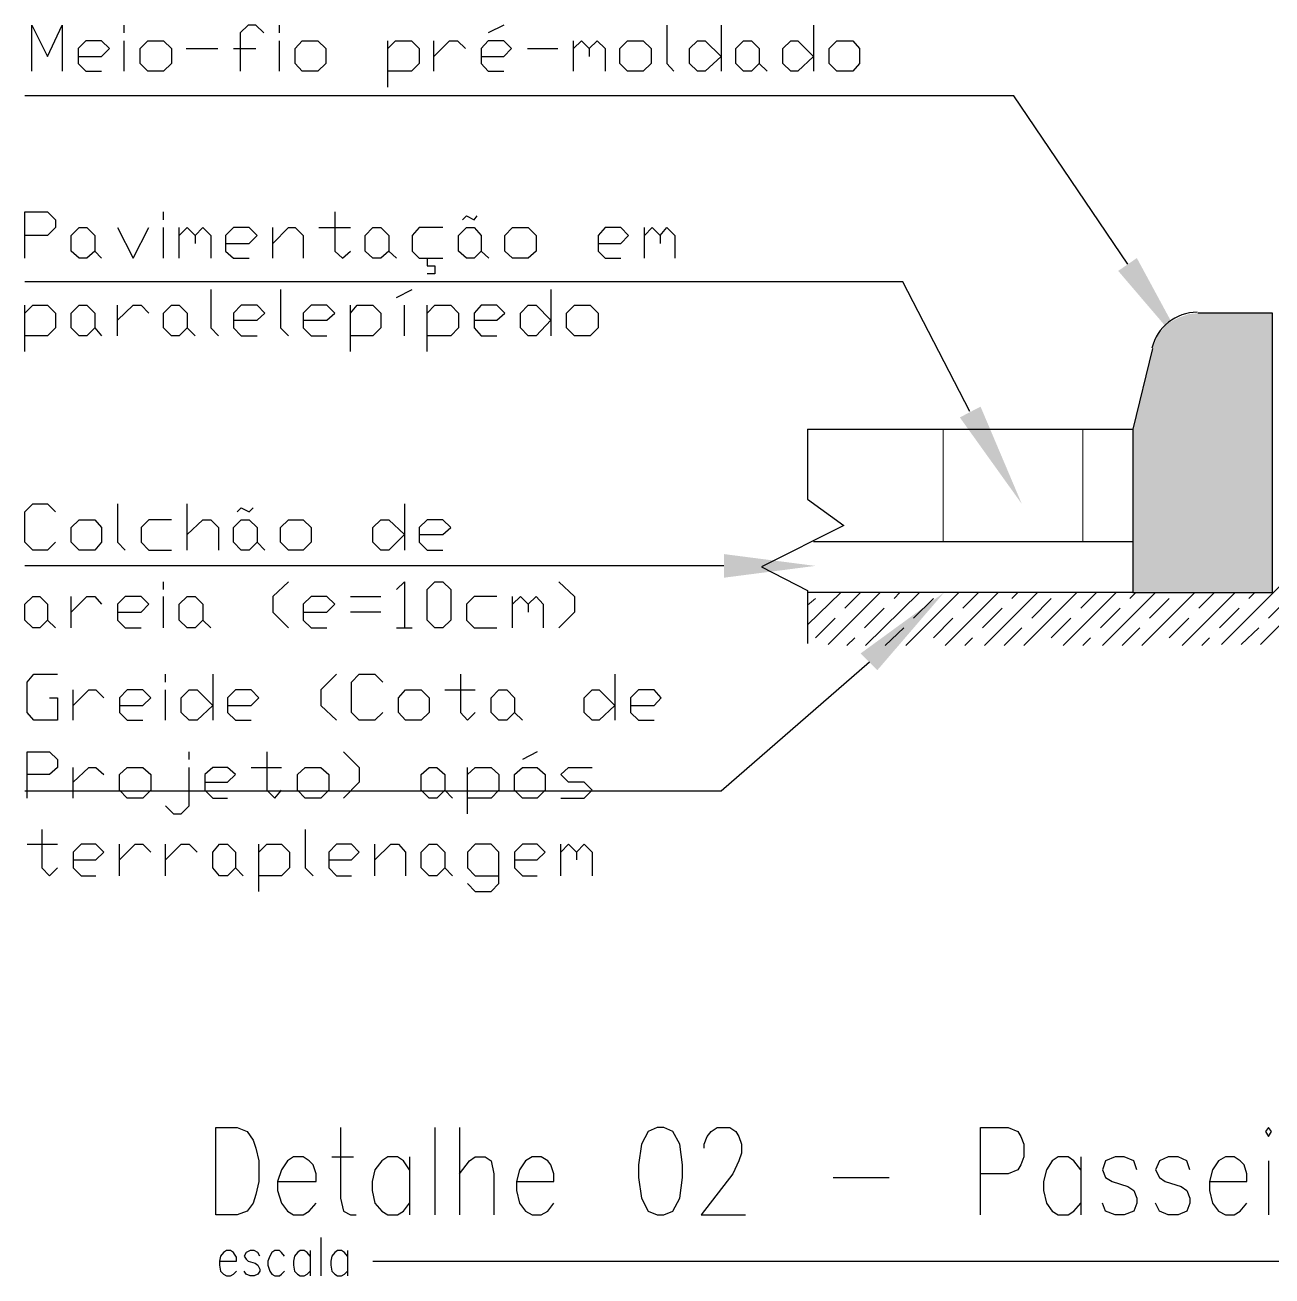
# Model space of a CAD drawing. Header units: feet. Extents: x 203667 to 205527, y 9204857 to 9205156.
# Drawn here: x 203717.002 to 203718.344, y 9204916.151 to 9204917.496 of the extents above; entities that cross this region are included whole.
import ezdxf

# ---------------------------------------------------------------- set-up
doc = ezdxf.new("R2010")
doc.units = ezdxf.units.FT
doc.header["$LTSCALE"] = 0.3
doc.header["$MEASUREMENT"] = 0
doc.layers.add('PDF2_0', color=7, linetype='Continuous')
doc.layers.add('PDF2_A_Texto', color=7, linetype='Continuous')
doc.layers.add('PDF2_A_Placas', color=7, linetype='Continuous', true_color=0xbfbfbf)

msp = doc.modelspace()

# ---------------------------------------------------------------- hatches: boundary and pattern name
at = {"layer": 'PDF2_A_Placas', "transparency": 33554559}
msp.add_hatch(color=256, dxfattribs=at).paths.add_polyline_path([(203718.3447, 9204917.1863), (203718.2643, 9204917.1863), (203718.2548, 9204917.1853), (203718.2453, 9204917.1821), (203718.2368, 9204917.1779), (203718.2294, 9204917.1726), (203718.2231, 9204917.1652), (203718.2189, 9204917.1567), (203718.2157, 9204917.1483), (203718.1945, 9204917.0615), (203718.1945, 9204916.8859), (203718.3447, 9204916.8859)])

# ---------------------------------------------------------------- linework, layer by layer
at = {"layer": 'PDF2_0', "lineweight": 25}
for points in [[(203718.2157, 9204917.1483), (203718.1945, 9204917.0615), (203718.1945, 9204916.8859), (203718.3447, 9204916.8859), (203718.3447, 9204917.1863)], [(203718.3447, 9204917.1863), (203718.2643, 9204917.1863)], [(203717.8444, 9204917.0615), (203717.8444, 9204916.9864), (203717.8835, 9204916.9578), (203717.7947, 9204916.9134), (203717.8444, 9204916.888), (203717.8444, 9204916.8309)], [(203717.8444, 9204917.0615), (203718.1945, 9204917.0615)], [(203717.8507, 9204916.9409), (203718.1945, 9204916.9409)], [(203718.1945, 9204916.8859), (203717.8444, 9204916.8859)]]:
    msp.add_lwpolyline(points, dxfattribs=at)
at = {"layer": 'PDF2_0', "lineweight": 0}
for points in [[(203717.9904, 9204916.9409), (203717.9904, 9204917.0615)], [(203718.1406, 9204916.9409), (203718.1406, 9204917.0615)]]:
    msp.add_lwpolyline(points, dxfattribs=at)
at = {"layer": 'PDF2_0', "color": 45, "lineweight": 5, "true_color": 0xab7f53}
for points in [[(203718.2897, 9204916.8298), (203718.3966, 9204916.9367)], [(203718.332, 9204916.8298), (203718.4389, 9204916.9367)], [(203717.8444, 9204916.851), (203717.8803, 9204916.8859)], [(203717.8444, 9204916.8722), (203717.8528, 9204916.8796)], [(203717.8666, 9204916.8298), (203717.9227, 9204916.8859)], [(203717.8846, 9204916.869), (203717.9015, 9204916.8859)], [(203717.9068, 9204916.8288), (203717.965, 9204916.8859)], [(203717.9375, 9204916.8796), (203717.9438, 9204916.8859)], [(203717.9502, 9204916.8288), (203718.0073, 9204916.8859)], [(203717.9586, 9204916.8584), (203717.9798, 9204916.8796)], [(203717.9925, 9204916.8288), (203718.0496, 9204916.8859)], [(203718.0115, 9204916.869), (203718.0284, 9204916.8859)], [(203718.0348, 9204916.8288), (203718.0919, 9204916.8859)], [(203718.0644, 9204916.8796), (203718.0708, 9204916.8859)], [(203718.0771, 9204916.8288), (203718.1342, 9204916.8859)], [(203718.0856, 9204916.8584), (203718.1067, 9204916.8796)], [(203718.1194, 9204916.8288), (203718.1765, 9204916.8859)], [(203718.1385, 9204916.869), (203718.1554, 9204916.8859)], [(203718.1617, 9204916.8288), (203718.2189, 9204916.8859)], [(203718.1913, 9204916.8796), (203718.1977, 9204916.8859)], [(203718.204, 9204916.8288), (203718.2612, 9204916.8859)], [(203718.2125, 9204916.8584), (203718.2337, 9204916.8796)], [(203718.2474, 9204916.8288), (203718.3045, 9204916.8859)], [(203718.2654, 9204916.869), (203718.2823, 9204916.8859)], [(203718.3193, 9204916.8796), (203718.3257, 9204916.8859)], [(203718.3405, 9204916.8584), (203718.3617, 9204916.8796)], [(203717.9057, 9204916.8478), (203717.9269, 9204916.869)], [(203718.0327, 9204916.8478), (203718.0538, 9204916.869)], [(203718.1596, 9204916.8478), (203718.1808, 9204916.869)], [(203718.2876, 9204916.8478), (203718.3088, 9204916.869)], [(203717.8528, 9204916.8372), (203717.874, 9204916.8584)], [(203717.9798, 9204916.8372), (203718.0009, 9204916.8584)], [(203718.1067, 9204916.8372), (203718.1279, 9204916.8584)], [(203718.2337, 9204916.8372), (203718.2548, 9204916.8584)], [(203717.8867, 9204916.8288), (203717.8952, 9204916.8372)], [(203717.9279, 9204916.8288), (203717.948, 9204916.8478)], [(203718.0136, 9204916.8288), (203718.0221, 9204916.8372)], [(203718.0559, 9204916.8288), (203718.075, 9204916.8478)], [(203718.1406, 9204916.8288), (203718.149, 9204916.8372)], [(203718.1829, 9204916.8288), (203718.2019, 9204916.8478)], [(203718.2686, 9204916.8288), (203718.277, 9204916.8372)], [(203718.3109, 9204916.8298), (203718.3299, 9204916.8478)]]:
    msp.add_lwpolyline(points, dxfattribs=at)
at = {"layer": 'PDF2_0', "lineweight": 25}
msp.add_arc((203718.2638, 9204917.1371), 0.0502, 90.0002, 166.5032, dxfattribs=at)
at = {"layer": 'PDF2_A_Texto', "lineweight": 25}
for points in [[(203717.0097, 9204917.4466), (203717.0097, 9204917.4963), (203717.0267, 9204917.4624), (203717.0425, 9204917.4963), (203717.0425, 9204917.4466)], [(203717.1092, 9204917.4878), (203717.1092, 9204917.4963)], [(203717.2594, 9204917.4878), (203717.2509, 9204917.4963), (203717.2425, 9204917.4963), (203717.234, 9204917.4878), (203717.234, 9204917.4466)], [(203717.2763, 9204917.4878), (203717.2763, 9204917.4963)], [(203717.5175, 9204917.4963), (203717.5006, 9204917.4878)], [(203717.6931, 9204917.4963), (203717.6931, 9204917.455), (203717.7005, 9204917.4466)], [(203717.7513, 9204917.4963), (203717.7513, 9204917.4466)], [(203717.8507, 9204917.4963), (203717.8507, 9204917.4466)], [(203717.0595, 9204917.4624), (203717.0848, 9204917.4624), (203717.0933, 9204917.4709), (203717.0848, 9204917.4794), (203717.0679, 9204917.4794), (203717.0595, 9204917.4709), (203717.0595, 9204917.455), (203717.0679, 9204917.4466), (203717.0848, 9204917.4466)], [(203717.1092, 9204917.4466), (203717.1092, 9204917.4794)], [(203717.1758, 9204917.4709), (203717.2097, 9204917.4709)], [(203717.2266, 9204917.4709), (203717.2509, 9204917.4709)], [(203717.2763, 9204917.4466), (203717.2763, 9204917.4794)], [(203717.3927, 9204917.4296), (203717.3927, 9204917.4794)], [(203717.3927, 9204917.4709), (203717.4011, 9204917.4794), (203717.4181, 9204917.4794), (203717.4265, 9204917.4709), (203717.4265, 9204917.455), (203717.4181, 9204917.4466), (203717.3927, 9204917.4466)], [(203717.4424, 9204917.4466), (203717.4424, 9204917.4794)], [(203717.4424, 9204917.4624), (203717.4593, 9204917.4794), (203717.4678, 9204917.4794), (203717.4762, 9204917.4709)], [(203717.4932, 9204917.4624), (203717.5175, 9204917.4624), (203717.526, 9204917.4709), (203717.5175, 9204917.4794), (203717.5006, 9204917.4794), (203717.4932, 9204917.4709), (203717.4932, 9204917.455), (203717.5006, 9204917.4466), (203717.5175, 9204917.4466)], [(203717.5429, 9204917.4709), (203717.5757, 9204917.4709)], [(203717.5926, 9204917.4466), (203717.5926, 9204917.4794)], [(203717.5926, 9204917.4709), (203717.6011, 9204917.4794), (203717.6095, 9204917.4709), (203717.6095, 9204917.4624)], [(203717.6095, 9204917.4709), (203717.618, 9204917.4794), (203717.6265, 9204917.4709), (203717.6265, 9204917.4466)], [(203717.7925, 9204917.455), (203717.801, 9204917.4466)], [(203718.1892, 9204917.2392), (203718.0665, 9204917.4201), (203717.0023, 9204917.4201)], [(203717.0023, 9204917.2456), (203717.0023, 9204917.2953), (203717.0267, 9204917.2953), (203717.0351, 9204917.2868), (203717.0351, 9204917.2784), (203717.0267, 9204917.2699), (203717.0023, 9204917.2699)], [(203717.1515, 9204917.2868), (203717.1515, 9204917.2953)], [(203717.3356, 9204917.2953), (203717.3356, 9204917.253), (203717.344, 9204917.2456), (203717.3525, 9204917.253)], [(203717.4731, 9204917.2868), (203717.4773, 9204917.2911), (203717.4858, 9204917.2868), (203717.4889, 9204917.2911)], [(203717.1018, 9204917.2784), (203717.1187, 9204917.2456), (203717.1356, 9204917.2784)], [(203717.1515, 9204917.2456), (203717.1515, 9204917.2784)], [(203717.1684, 9204917.2456), (203717.1684, 9204917.2784)], [(203717.1684, 9204917.2699), (203717.1769, 9204917.2784), (203717.1853, 9204917.2699), (203717.1853, 9204917.2614)], [(203717.1853, 9204917.2699), (203717.1938, 9204917.2784), (203717.2023, 9204917.2699), (203717.2023, 9204917.2456)], [(203717.2181, 9204917.2614), (203717.2435, 9204917.2614), (203717.252, 9204917.2699), (203717.2435, 9204917.2784), (203717.2266, 9204917.2784), (203717.2181, 9204917.2699), (203717.2181, 9204917.253), (203717.2266, 9204917.2456), (203717.2435, 9204917.2456)], [(203717.2689, 9204917.2456), (203717.2689, 9204917.2784)], [(203717.2689, 9204917.2614), (203717.2858, 9204917.2784), (203717.2932, 9204917.2784), (203717.3017, 9204917.2699), (203717.3017, 9204917.2456)], [(203717.3186, 9204917.2784), (203717.3525, 9204917.2784)], [(203717.4519, 9204917.2784), (203717.4265, 9204917.2784), (203717.4191, 9204917.2699), (203717.4191, 9204917.253), (203717.4265, 9204917.2456), (203717.4519, 9204917.2456)], [(203717.6191, 9204917.2614), (203717.6434, 9204917.2614), (203717.6518, 9204917.2699), (203717.6434, 9204917.2784), (203717.6265, 9204917.2784), (203717.6191, 9204917.2699), (203717.6191, 9204917.253), (203717.6265, 9204917.2456), (203717.6434, 9204917.2456)], [(203717.6688, 9204917.2456), (203717.6688, 9204917.2784)], [(203717.6688, 9204917.2699), (203717.6772, 9204917.2784), (203717.6857, 9204917.2699), (203717.6857, 9204917.2614)], [(203717.6857, 9204917.2699), (203717.6931, 9204917.2784), (203717.7016, 9204917.2699), (203717.7016, 9204917.2456)], [(203717.0774, 9204917.253), (203717.0848, 9204917.2456)], [(203717.3937, 9204917.253), (203717.4022, 9204917.2456)], [(203717.4932, 9204917.253), (203717.5016, 9204917.2456)], [(203717.435, 9204917.2456), (203717.435, 9204917.2371), (203717.4435, 9204917.2371), (203717.4435, 9204917.2286), (203717.435, 9204917.2286)], [(203718.0189, 9204917.0805), (203717.947, 9204917.2202), (203717.0023, 9204917.2202)], [(203717.2023, 9204917.2117), (203717.2023, 9204917.1705), (203717.2107, 9204917.162)], [(203717.2774, 9204917.2117), (203717.2774, 9204917.1705), (203717.2858, 9204917.162)], [(203717.4022, 9204917.2033), (203717.4191, 9204917.2117)], [(203717.5683, 9204917.2117), (203717.5683, 9204917.162)], [(203717.0023, 9204917.1451), (203717.0023, 9204917.1948)], [(203717.0023, 9204917.1863), (203717.0108, 9204917.1948), (203717.0267, 9204917.1948), (203717.0351, 9204917.1863), (203717.0351, 9204917.1705), (203717.0267, 9204917.162), (203717.0023, 9204917.162)], [(203717.1018, 9204917.162), (203717.1018, 9204917.1948)], [(203717.1018, 9204917.1789), (203717.1187, 9204917.1948), (203717.1272, 9204917.1948), (203717.1356, 9204917.1863)], [(203717.2266, 9204917.1789), (203717.252, 9204917.1789), (203717.2604, 9204917.1863), (203717.252, 9204917.1948), (203717.2351, 9204917.1948), (203717.2266, 9204917.1863), (203717.2266, 9204917.1705), (203717.2351, 9204917.162), (203717.252, 9204917.162)], [(203717.3017, 9204917.1789), (203717.3271, 9204917.1789), (203717.3356, 9204917.1863), (203717.3271, 9204917.1948), (203717.3102, 9204917.1948), (203717.3017, 9204917.1863), (203717.3017, 9204917.1705), (203717.3102, 9204917.162), (203717.3271, 9204917.162)], [(203717.3525, 9204917.1451), (203717.3525, 9204917.1948)], [(203717.3525, 9204917.1863), (203717.3599, 9204917.1948), (203717.3768, 9204917.1948), (203717.3853, 9204917.1863), (203717.3853, 9204917.1705), (203717.3768, 9204917.162), (203717.3525, 9204917.162)], [(203717.4107, 9204917.162), (203717.4107, 9204917.1948)], [(203717.435, 9204917.1451), (203717.435, 9204917.1948)], [(203717.435, 9204917.1863), (203717.4435, 9204917.1948), (203717.4604, 9204917.1948), (203717.4688, 9204917.1863), (203717.4688, 9204917.1705), (203717.4604, 9204917.162), (203717.435, 9204917.162)], [(203717.4858, 9204917.1789), (203717.5101, 9204917.1789), (203717.5186, 9204917.1863), (203717.5101, 9204917.1948), (203717.4932, 9204917.1948), (203717.4858, 9204917.1863), (203717.4858, 9204917.1705), (203717.4932, 9204917.162), (203717.5101, 9204917.162)], [(203717.0774, 9204917.1705), (203717.0848, 9204917.162)], [(203717.1769, 9204917.1705), (203717.1853, 9204917.162)], [(203717.0351, 9204916.9399), (203717.0267, 9204916.9314), (203717.0108, 9204916.9314), (203717.0023, 9204916.9399), (203717.0023, 9204916.9726), (203717.0108, 9204916.9811), (203717.0267, 9204916.9811), (203717.0351, 9204916.9726)], [(203717.1018, 9204916.9811), (203717.1018, 9204916.9399), (203717.1102, 9204916.9314)], [(203717.1769, 9204916.9314), (203717.1769, 9204916.9811)], [(203717.2308, 9204916.9726), (203717.2351, 9204916.9769), (203717.2435, 9204916.9726), (203717.2478, 9204916.9769)], [(203717.4107, 9204916.9811), (203717.4107, 9204916.9314)], [(203717.16, 9204916.9642), (203717.1356, 9204916.9642), (203717.1272, 9204916.9557), (203717.1272, 9204916.9399), (203717.1356, 9204916.9314), (203717.16, 9204916.9314)], [(203717.1769, 9204916.9483), (203717.1938, 9204916.9642), (203717.2023, 9204916.9642), (203717.2107, 9204916.9557), (203717.2107, 9204916.9314)], [(203717.4265, 9204916.9483), (203717.4519, 9204916.9483), (203717.4604, 9204916.9557), (203717.4519, 9204916.9642), (203717.435, 9204916.9642), (203717.4265, 9204916.9557), (203717.4265, 9204916.9399), (203717.435, 9204916.9314), (203717.4519, 9204916.9314)], [(203717.252, 9204916.9399), (203717.2604, 9204916.9314)], [(203717.7545, 9204916.9145), (203717.0023, 9204916.9145)], [(203717.1515, 9204916.8891), (203717.1515, 9204916.8975)], [(203717.2858, 9204916.8975), (203717.2689, 9204916.8817), (203717.2689, 9204916.8647), (203717.2858, 9204916.8478)], [(203717.4022, 9204916.8891), (203717.4107, 9204916.8975), (203717.4107, 9204916.8478)], [(203717.5767, 9204916.8975), (203717.5937, 9204916.8817), (203717.5937, 9204916.8647), (203717.5767, 9204916.8478)], [(203717.0521, 9204916.8478), (203717.0521, 9204916.8817)], [(203717.0521, 9204916.8647), (203717.069, 9204916.8817), (203717.0774, 9204916.8817), (203717.0848, 9204916.8732)], [(203717.1018, 9204916.8647), (203717.1272, 9204916.8647), (203717.1356, 9204916.8732), (203717.1272, 9204916.8817), (203717.1102, 9204916.8817), (203717.1018, 9204916.8732), (203717.1018, 9204916.8563), (203717.1102, 9204916.8478), (203717.1272, 9204916.8478)], [(203717.1515, 9204916.8478), (203717.1515, 9204916.8817)], [(203717.3017, 9204916.8647), (203717.3271, 9204916.8647), (203717.3356, 9204916.8732), (203717.3271, 9204916.8817), (203717.3102, 9204916.8817), (203717.3017, 9204916.8732), (203717.3017, 9204916.8563), (203717.3102, 9204916.8478), (203717.3271, 9204916.8478)], [(203717.3525, 9204916.8817), (203717.3853, 9204916.8817)], [(203717.5101, 9204916.8817), (203717.4858, 9204916.8817), (203717.4773, 9204916.8732), (203717.4773, 9204916.8563), (203717.4858, 9204916.8478), (203717.5101, 9204916.8478)], [(203717.527, 9204916.8478), (203717.527, 9204916.8817)], [(203717.527, 9204916.8732), (203717.5355, 9204916.8817), (203717.5439, 9204916.8732), (203717.5439, 9204916.8647)], [(203717.5439, 9204916.8732), (203717.5524, 9204916.8817), (203717.5598, 9204916.8732), (203717.5598, 9204916.8478)], [(203717.3853, 9204916.8647), (203717.3525, 9204916.8647)], [(203717.0267, 9204916.8563), (203717.0351, 9204916.8478)], [(203717.1938, 9204916.8563), (203717.2023, 9204916.8478)], [(203717.4022, 9204916.8478), (203717.4191, 9204916.8478)], [(203717.911, 9204916.8108), (203717.7513, 9204916.6722), (203717.0023, 9204916.6722)], [(203717.0288, 9204916.7727), (203717.0372, 9204916.7727), (203717.0372, 9204916.7484), (203717.0119, 9204916.7484), (203717.0045, 9204916.7568), (203717.0045, 9204916.7896), (203717.0119, 9204916.7981), (203717.0372, 9204916.7981)], [(203717.1536, 9204916.7896), (203717.1536, 9204916.7981)], [(203717.2044, 9204916.7981), (203717.2044, 9204916.7484)], [(203717.3377, 9204916.7981), (203717.3207, 9204916.7812), (203717.3207, 9204916.7643), (203717.3377, 9204916.7484)], [(203717.3874, 9204916.7568), (203717.3789, 9204916.7484), (203717.362, 9204916.7484), (203717.3535, 9204916.7568), (203717.3535, 9204916.7896), (203717.362, 9204916.7981), (203717.3789, 9204916.7981), (203717.3874, 9204916.7896)], [(203717.471, 9204916.7981), (203717.471, 9204916.7568), (203717.4784, 9204916.7484), (203717.4868, 9204916.7568)], [(203717.637, 9204916.7981), (203717.637, 9204916.7484)], [(203717.0542, 9204916.7484), (203717.0542, 9204916.7812)], [(203717.0542, 9204916.7643), (203717.0711, 9204916.7812), (203717.0785, 9204916.7812), (203717.087, 9204916.7727)], [(203717.1039, 9204916.7643), (203717.1293, 9204916.7643), (203717.1377, 9204916.7727), (203717.1293, 9204916.7812), (203717.1124, 9204916.7812), (203717.1039, 9204916.7727), (203717.1039, 9204916.7568), (203717.1124, 9204916.7484), (203717.1293, 9204916.7484)], [(203717.1536, 9204916.7484), (203717.1536, 9204916.7812)], [(203717.2203, 9204916.7643), (203717.2456, 9204916.7643), (203717.2541, 9204916.7727), (203717.2456, 9204916.7812), (203717.2287, 9204916.7812), (203717.2203, 9204916.7727), (203717.2203, 9204916.7568), (203717.2287, 9204916.7484), (203717.2456, 9204916.7484)], [(203717.454, 9204916.7812), (203717.4868, 9204916.7812)], [(203717.654, 9204916.7643), (203717.6794, 9204916.7643), (203717.6868, 9204916.7727), (203717.6794, 9204916.7812), (203717.6624, 9204916.7812), (203717.654, 9204916.7727), (203717.654, 9204916.7568), (203717.6624, 9204916.7484), (203717.6794, 9204916.7484)], [(203717.5291, 9204916.7568), (203717.5376, 9204916.7484)], [(203717.0045, 9204916.6648), (203717.0045, 9204916.7145), (203717.0288, 9204916.7145), (203717.0372, 9204916.7061), (203717.0372, 9204916.6976), (203717.0288, 9204916.6902), (203717.0045, 9204916.6902)], [(203717.179, 9204916.7061), (203717.179, 9204916.7145)], [(203717.2626, 9204916.7145), (203717.2626, 9204916.6733), (203717.271, 9204916.6648), (203717.2784, 9204916.6733)], [(203717.3451, 9204916.7145), (203717.362, 9204916.6976), (203717.362, 9204916.6817), (203717.3451, 9204916.6648)], [(203717.5535, 9204916.7145), (203717.5376, 9204916.7061)], [(203717.0542, 9204916.6648), (203717.0542, 9204916.6976)], [(203717.0542, 9204916.6817), (203717.0711, 9204916.6976), (203717.0785, 9204916.6976), (203717.087, 9204916.6902)], [(203717.1536, 9204916.6564), (203717.1621, 9204916.6479), (203717.1705, 9204916.6479), (203717.179, 9204916.6564), (203717.179, 9204916.6976)], [(203717.1959, 9204916.6817), (203717.2203, 9204916.6817), (203717.2287, 9204916.6902), (203717.2203, 9204916.6976), (203717.2044, 9204916.6976), (203717.1959, 9204916.6902), (203717.1959, 9204916.6733), (203717.2044, 9204916.6648), (203717.2203, 9204916.6648)], [(203717.2456, 9204916.6976), (203717.2784, 9204916.6976)], [(203717.4784, 9204916.6479), (203717.4784, 9204916.6976)], [(203717.4784, 9204916.6902), (203717.4868, 9204916.6976), (203717.5038, 9204916.6976), (203717.5122, 9204916.6902), (203717.5122, 9204916.6733), (203717.5038, 9204916.6648), (203717.4784, 9204916.6648)], [(203717.5789, 9204916.6648), (203717.6042, 9204916.6648), (203717.6127, 9204916.6733), (203717.6042, 9204916.6817), (203717.5873, 9204916.6817), (203717.5789, 9204916.6902), (203717.5873, 9204916.6976), (203717.6127, 9204916.6976)], [(203717.454, 9204916.6733), (203717.4625, 9204916.6648)], [(203717.0203, 9204916.631), (203717.0203, 9204916.5897), (203717.0288, 9204916.5812), (203717.0372, 9204916.5897)], [(203717.3038, 9204916.631), (203717.3038, 9204916.5897), (203717.3123, 9204916.5812)], [(203717.0045, 9204916.6151), (203717.0372, 9204916.6151)], [(203717.0542, 9204916.5982), (203717.0785, 9204916.5982), (203717.087, 9204916.6066), (203717.0785, 9204916.6151), (203717.0626, 9204916.6151), (203717.0542, 9204916.6066), (203717.0542, 9204916.5897), (203717.0626, 9204916.5812), (203717.0785, 9204916.5812)], [(203717.1039, 9204916.5812), (203717.1039, 9204916.6151)], [(203717.1039, 9204916.5982), (203717.1208, 9204916.6151), (203717.1293, 9204916.6151), (203717.1377, 9204916.6066)], [(203717.1536, 9204916.5812), (203717.1536, 9204916.6151)], [(203717.1536, 9204916.5982), (203717.1705, 9204916.6151), (203717.179, 9204916.6151), (203717.1875, 9204916.6066)], [(203717.2541, 9204916.5643), (203717.2541, 9204916.6151)], [(203717.2541, 9204916.6066), (203717.2626, 9204916.6151), (203717.2784, 9204916.6151), (203717.2869, 9204916.6066), (203717.2869, 9204916.5897), (203717.2784, 9204916.5812), (203717.2541, 9204916.5812)], [(203717.3292, 9204916.5982), (203717.3535, 9204916.5982), (203717.362, 9204916.6066), (203717.3535, 9204916.6151), (203717.3377, 9204916.6151), (203717.3292, 9204916.6066), (203717.3292, 9204916.5897), (203717.3377, 9204916.5812), (203717.3535, 9204916.5812)], [(203717.3789, 9204916.5812), (203717.3789, 9204916.6151)], [(203717.3789, 9204916.5982), (203717.3959, 9204916.6151), (203717.4043, 9204916.6151), (203717.4117, 9204916.6066), (203717.4117, 9204916.5812)], [(203717.4784, 9204916.5728), (203717.4868, 9204916.5643), (203717.5038, 9204916.5643), (203717.5122, 9204916.5728), (203717.5122, 9204916.6066), (203717.5038, 9204916.6151), (203717.4868, 9204916.6151), (203717.4784, 9204916.6066), (203717.4784, 9204916.5897), (203717.4868, 9204916.5812), (203717.5122, 9204916.5812)], [(203717.5291, 9204916.5982), (203717.5535, 9204916.5982), (203717.5619, 9204916.6066), (203717.5535, 9204916.6151), (203717.5376, 9204916.6151), (203717.5291, 9204916.6066), (203717.5291, 9204916.5897), (203717.5376, 9204916.5812), (203717.5535, 9204916.5812)], [(203717.5789, 9204916.5812), (203717.5789, 9204916.6151)], [(203717.5789, 9204916.6066), (203717.5873, 9204916.6151), (203717.5958, 9204916.6066), (203717.5958, 9204916.5982)], [(203717.5958, 9204916.6066), (203717.6042, 9204916.6151), (203717.6127, 9204916.6066), (203717.6127, 9204916.5812)], [(203717.2287, 9204916.5897), (203717.2372, 9204916.5812)], [(203717.454, 9204916.5897), (203717.4625, 9204916.5812)], [(203717.3419, 9204916.3104), (203717.3419, 9204916.2343), (203717.3451, 9204916.2205), (203717.3525, 9204916.2163), (203717.3588, 9204916.2163)], [(203717.4435, 9204916.3104), (203717.4435, 9204916.2163)], [(203717.4699, 9204916.3104), (203717.4699, 9204916.2163)], [(203717.7333, 9204916.2882), (203717.7333, 9204916.2925), (203717.7365, 9204916.3009), (203717.7407, 9204916.3062), (203717.7471, 9204916.3104), (203717.7608, 9204916.3104), (203717.7672, 9204916.3062), (203717.7703, 9204916.3009), (203717.7735, 9204916.2925), (203717.7735, 9204916.2829), (203717.7703, 9204916.2745), (203717.764, 9204916.2607), (203717.7301, 9204916.2163), (203717.7777, 9204916.2163)], [(203718.0306, 9204916.2163), (203718.0306, 9204916.3104), (203718.0602, 9204916.3104), (203718.0708, 9204916.3062), (203718.0739, 9204916.3009), (203718.0771, 9204916.2925), (203718.0771, 9204916.2787), (203718.0739, 9204916.2702), (203718.0708, 9204916.265), (203718.0602, 9204916.2607), (203718.0306, 9204916.2607)], [(203717.2742, 9204916.2523), (203717.3155, 9204916.2523), (203717.3155, 9204916.2607), (203717.3123, 9204916.2702), (203717.3081, 9204916.2745), (203717.3017, 9204916.2787), (203717.2911, 9204916.2787), (203717.2848, 9204916.2745), (203717.2784, 9204916.265), (203717.2742, 9204916.2523), (203717.2742, 9204916.2427), (203717.2784, 9204916.229), (203717.2848, 9204916.2205), (203717.2911, 9204916.2163), (203717.3017, 9204916.2163), (203717.3081, 9204916.2205), (203717.3155, 9204916.229)], [(203717.3324, 9204916.2787), (203717.3557, 9204916.2787)], [(203717.416, 9204916.265), (203717.4096, 9204916.2745), (203717.4033, 9204916.2787), (203717.3927, 9204916.2787), (203717.3863, 9204916.2745), (203717.3789, 9204916.265), (203717.3758, 9204916.2523), (203717.3758, 9204916.2427), (203717.3789, 9204916.229), (203717.3863, 9204916.2205), (203717.3927, 9204916.2163), (203717.4033, 9204916.2163), (203717.4096, 9204916.2205), (203717.416, 9204916.229)], [(203717.416, 9204916.2787), (203717.416, 9204916.2163)], [(203717.4699, 9204916.2607), (203717.4805, 9204916.2745), (203717.4868, 9204916.2787), (203717.4974, 9204916.2787), (203717.5038, 9204916.2745), (203717.5069, 9204916.2607), (203717.5069, 9204916.2163)], [(203717.5313, 9204916.2523), (203717.5715, 9204916.2523), (203717.5715, 9204916.2607), (203717.5683, 9204916.2702), (203717.5651, 9204916.2745), (203717.5577, 9204916.2787), (203717.5482, 9204916.2787), (203717.5408, 9204916.2745), (203717.5344, 9204916.265), (203717.5313, 9204916.2523), (203717.5313, 9204916.2427), (203717.5344, 9204916.229), (203717.5408, 9204916.2205), (203717.5482, 9204916.2163), (203717.5577, 9204916.2163), (203717.5651, 9204916.2205), (203717.5715, 9204916.229)], [(203718.1385, 9204916.265), (203718.1311, 9204916.2745), (203718.1247, 9204916.2787), (203718.1141, 9204916.2787), (203718.1078, 9204916.2745), (203718.1014, 9204916.265), (203718.0983, 9204916.2523), (203718.0983, 9204916.2427), (203718.1014, 9204916.229), (203718.1078, 9204916.2205), (203718.1141, 9204916.2163), (203718.1247, 9204916.2163), (203718.1311, 9204916.2205), (203718.1385, 9204916.229)], [(203718.1385, 9204916.2787), (203718.1385, 9204916.2163)], [(203718.1988, 9204916.265), (203718.1956, 9204916.2745), (203718.185, 9204916.2787), (203718.1755, 9204916.2787), (203718.1649, 9204916.2745), (203718.1617, 9204916.265), (203718.1649, 9204916.2565), (203718.1723, 9204916.2523), (203718.1892, 9204916.247), (203718.1956, 9204916.2427), (203718.1988, 9204916.2343), (203718.1988, 9204916.229), (203718.1956, 9204916.2205), (203718.185, 9204916.2163), (203718.1755, 9204916.2163), (203718.1649, 9204916.2205), (203718.1617, 9204916.229)], [(203718.2559, 9204916.265), (203718.2527, 9204916.2745), (203718.2432, 9204916.2787), (203718.2326, 9204916.2787), (203718.2231, 9204916.2745), (203718.2189, 9204916.265), (203718.2231, 9204916.2565), (203718.2294, 9204916.2523), (203718.2464, 9204916.247), (203718.2527, 9204916.2427), (203718.2559, 9204916.2343), (203718.2559, 9204916.229), (203718.2527, 9204916.2205), (203718.2432, 9204916.2163), (203718.2326, 9204916.2163), (203718.2231, 9204916.2205), (203718.2189, 9204916.229)], [(203718.277, 9204916.2523), (203718.3172, 9204916.2523), (203718.3172, 9204916.2607), (203718.3141, 9204916.2702), (203718.3098, 9204916.2745), (203718.3035, 9204916.2787), (203718.294, 9204916.2787), (203718.2866, 9204916.2745), (203718.2802, 9204916.265), (203718.277, 9204916.2523), (203718.277, 9204916.2427), (203718.2802, 9204916.229), (203718.2866, 9204916.2205), (203718.294, 9204916.2163), (203718.3035, 9204916.2163), (203718.3098, 9204916.2205), (203718.3172, 9204916.229)], [(203718.3405, 9204916.2745), (203718.3405, 9204916.2163)], [(203717.8719, 9204916.2565), (203717.9322, 9204916.2565)], [(203717.3207, 9204916.192), (203717.3207, 9204916.1507)], [(203717.2118, 9204916.1666), (203717.2298, 9204916.1666), (203717.2298, 9204916.1708), (203717.2277, 9204916.174), (203717.2266, 9204916.1761), (203717.2234, 9204916.1782), (203717.2192, 9204916.1782), (203717.216, 9204916.1761), (203717.2128, 9204916.1719), (203717.2118, 9204916.1666), (203717.2118, 9204916.1623), (203717.2128, 9204916.156), (203717.216, 9204916.1528), (203717.2192, 9204916.1507), (203717.2234, 9204916.1507), (203717.2266, 9204916.1528), (203717.2298, 9204916.156)], [(203717.2552, 9204916.1719), (203717.253, 9204916.1761), (203717.2488, 9204916.1782), (203717.2446, 9204916.1782), (203717.2403, 9204916.1761), (203717.2382, 9204916.1719), (203717.2403, 9204916.1687), (203717.2425, 9204916.1666), (203717.2499, 9204916.1645), (203717.253, 9204916.1623), (203717.2552, 9204916.1581), (203717.2552, 9204916.156), (203717.253, 9204916.1528), (203717.2488, 9204916.1507), (203717.2446, 9204916.1507), (203717.2403, 9204916.1528), (203717.2382, 9204916.156)], [(203717.2816, 9204916.1719), (203717.2784, 9204916.1761), (203717.2763, 9204916.1782), (203717.271, 9204916.1782), (203717.2679, 9204916.1761), (203717.2657, 9204916.1719), (203717.2636, 9204916.1666), (203717.2636, 9204916.1623), (203717.2657, 9204916.156), (203717.2679, 9204916.1528), (203717.271, 9204916.1507), (203717.2763, 9204916.1507), (203717.2784, 9204916.1528), (203717.2816, 9204916.156)], [(203717.3091, 9204916.1719), (203717.3059, 9204916.1761), (203717.3028, 9204916.1782), (203717.2985, 9204916.1782), (203717.2954, 9204916.1761), (203717.2922, 9204916.1719), (203717.2911, 9204916.1666), (203717.2911, 9204916.1623), (203717.2922, 9204916.156), (203717.2954, 9204916.1528), (203717.2985, 9204916.1507), (203717.3028, 9204916.1507), (203717.3059, 9204916.1528), (203717.3091, 9204916.156)], [(203717.3091, 9204916.1782), (203717.3091, 9204916.1507)], [(203717.3493, 9204916.1719), (203717.3461, 9204916.1761), (203717.343, 9204916.1782), (203717.3387, 9204916.1782), (203717.3356, 9204916.1761), (203717.3324, 9204916.1719), (203717.3313, 9204916.1666), (203717.3313, 9204916.1623), (203717.3324, 9204916.156), (203717.3356, 9204916.1528), (203717.3387, 9204916.1507), (203717.343, 9204916.1507), (203717.3461, 9204916.1528), (203717.3493, 9204916.156)], [(203717.3493, 9204916.1782), (203717.3493, 9204916.1507)], [(203717.3768, 9204916.1666), (203720.3948, 9204916.1666)]]:
    msp.add_lwpolyline(points, dxfattribs=at)
for points in [[(203717.1515, 9204917.4466), (203717.1346, 9204917.4466), (203717.1261, 9204917.455), (203717.1261, 9204917.4709), (203717.1346, 9204917.4794), (203717.1515, 9204917.4794), (203717.16, 9204917.4709), (203717.16, 9204917.455)], [(203717.3176, 9204917.4466), (203717.3006, 9204917.4466), (203717.2932, 9204917.455), (203717.2932, 9204917.4709), (203717.3006, 9204917.4794), (203717.3176, 9204917.4794), (203717.326, 9204917.4709), (203717.326, 9204917.455)], [(203717.6677, 9204917.4466), (203717.6508, 9204917.4466), (203717.6423, 9204917.455), (203717.6423, 9204917.4709), (203717.6508, 9204917.4794), (203717.6677, 9204917.4794), (203717.6762, 9204917.4709), (203717.6762, 9204917.455)], [(203717.7513, 9204917.4624), (203717.7344, 9204917.4466), (203717.7259, 9204917.4466), (203717.7174, 9204917.455), (203717.7174, 9204917.4709), (203717.7259, 9204917.4794), (203717.7344, 9204917.4794)], [(203717.7841, 9204917.4466), (203717.7756, 9204917.4466), (203717.7672, 9204917.455), (203717.7672, 9204917.4709), (203717.7756, 9204917.4794), (203717.7841, 9204917.4794), (203717.7925, 9204917.4709), (203717.7925, 9204917.455)], [(203717.8507, 9204917.4624), (203717.8338, 9204917.4466), (203717.8264, 9204917.4466), (203717.8179, 9204917.455), (203717.8179, 9204917.4709), (203717.8264, 9204917.4794), (203717.8338, 9204917.4794)], [(203717.893, 9204917.4466), (203717.8761, 9204917.4466), (203717.8676, 9204917.455), (203717.8676, 9204917.4709), (203717.8761, 9204917.4794), (203717.893, 9204917.4794), (203717.9004, 9204917.4709), (203717.9004, 9204917.455)], [(203717.069, 9204917.2456), (203717.0605, 9204917.2456), (203717.0521, 9204917.253), (203717.0521, 9204917.2699), (203717.0605, 9204917.2784), (203717.069, 9204917.2784), (203717.0774, 9204917.2699), (203717.0774, 9204917.253)], [(203717.3853, 9204917.2456), (203717.3768, 9204917.2456), (203717.3683, 9204917.253), (203717.3683, 9204917.2699), (203717.3768, 9204917.2784), (203717.3853, 9204917.2784), (203717.3937, 9204917.2699), (203717.3937, 9204917.253)], [(203717.4858, 9204917.2456), (203717.4773, 9204917.2456), (203717.4688, 9204917.253), (203717.4688, 9204917.2699), (203717.4773, 9204917.2784), (203717.4858, 9204917.2784), (203717.4932, 9204917.2699), (203717.4932, 9204917.253)], [(203717.5439, 9204917.2456), (203717.527, 9204917.2456), (203717.5186, 9204917.253), (203717.5186, 9204917.2699), (203717.527, 9204917.2784), (203717.5439, 9204917.2784), (203717.5524, 9204917.2699), (203717.5524, 9204917.253)], [(203717.069, 9204917.162), (203717.0605, 9204917.162), (203717.0521, 9204917.1705), (203717.0521, 9204917.1863), (203717.0605, 9204917.1948), (203717.069, 9204917.1948), (203717.0774, 9204917.1863), (203717.0774, 9204917.1705)], [(203717.1684, 9204917.162), (203717.16, 9204917.162), (203717.1515, 9204917.1705), (203717.1515, 9204917.1863), (203717.16, 9204917.1948), (203717.1684, 9204917.1948), (203717.1769, 9204917.1863), (203717.1769, 9204917.1705)], [(203717.5683, 9204917.1789), (203717.5524, 9204917.162), (203717.5439, 9204917.162), (203717.5355, 9204917.1705), (203717.5355, 9204917.1863), (203717.5439, 9204917.1948), (203717.5524, 9204917.1948)], [(203717.6106, 9204917.162), (203717.5937, 9204917.162), (203717.5852, 9204917.1705), (203717.5852, 9204917.1863), (203717.5937, 9204917.1948), (203717.6106, 9204917.1948), (203717.6191, 9204917.1863), (203717.6191, 9204917.1705)], [(203717.0774, 9204916.9314), (203717.0605, 9204916.9314), (203717.0521, 9204916.9399), (203717.0521, 9204916.9557), (203717.0605, 9204916.9642), (203717.0774, 9204916.9642), (203717.0848, 9204916.9557), (203717.0848, 9204916.9399)], [(203717.2435, 9204916.9314), (203717.2351, 9204916.9314), (203717.2266, 9204916.9399), (203717.2266, 9204916.9557), (203717.2351, 9204916.9642), (203717.2435, 9204916.9642), (203717.252, 9204916.9557), (203717.252, 9204916.9399)], [(203717.3017, 9204916.9314), (203717.2858, 9204916.9314), (203717.2774, 9204916.9399), (203717.2774, 9204916.9557), (203717.2858, 9204916.9642), (203717.3017, 9204916.9642), (203717.3102, 9204916.9557), (203717.3102, 9204916.9399)], [(203717.4107, 9204916.9483), (203717.3937, 9204916.9314), (203717.3853, 9204916.9314), (203717.3768, 9204916.9399), (203717.3768, 9204916.9557), (203717.3853, 9204916.9642), (203717.3937, 9204916.9642)], [(203717.4435, 9204916.8478), (203717.435, 9204916.8563), (203717.435, 9204916.8891), (203717.4435, 9204916.8975), (203717.4519, 9204916.8975), (203717.4604, 9204916.8891), (203717.4604, 9204916.8563), (203717.4519, 9204916.8478)], [(203717.0182, 9204916.8478), (203717.0108, 9204916.8478), (203717.0023, 9204916.8563), (203717.0023, 9204916.8732), (203717.0108, 9204916.8817), (203717.0182, 9204916.8817), (203717.0267, 9204916.8732), (203717.0267, 9204916.8563)], [(203717.1853, 9204916.8478), (203717.1769, 9204916.8478), (203717.1684, 9204916.8563), (203717.1684, 9204916.8732), (203717.1769, 9204916.8817), (203717.1853, 9204916.8817), (203717.1938, 9204916.8732), (203717.1938, 9204916.8563)], [(203717.2044, 9204916.7643), (203717.1875, 9204916.7484), (203717.179, 9204916.7484), (203717.1705, 9204916.7568), (203717.1705, 9204916.7727), (203717.179, 9204916.7812), (203717.1875, 9204916.7812)], [(203717.4286, 9204916.7484), (203717.4117, 9204916.7484), (203717.4043, 9204916.7568), (203717.4043, 9204916.7727), (203717.4117, 9204916.7812), (203717.4286, 9204916.7812), (203717.4371, 9204916.7727), (203717.4371, 9204916.7568)], [(203717.5207, 9204916.7484), (203717.5122, 9204916.7484), (203717.5038, 9204916.7568), (203717.5038, 9204916.7727), (203717.5122, 9204916.7812), (203717.5207, 9204916.7812), (203717.5291, 9204916.7727), (203717.5291, 9204916.7568)], [(203717.637, 9204916.7643), (203717.6201, 9204916.7484), (203717.6127, 9204916.7484), (203717.6042, 9204916.7568), (203717.6042, 9204916.7727), (203717.6127, 9204916.7812), (203717.6201, 9204916.7812)], [(203717.1293, 9204916.6648), (203717.1124, 9204916.6648), (203717.1039, 9204916.6733), (203717.1039, 9204916.6902), (203717.1124, 9204916.6976), (203717.1293, 9204916.6976), (203717.1377, 9204916.6902), (203717.1377, 9204916.6733)], [(203717.3207, 9204916.6648), (203717.3038, 9204916.6648), (203717.2954, 9204916.6733), (203717.2954, 9204916.6902), (203717.3038, 9204916.6976), (203717.3207, 9204916.6976), (203717.3292, 9204916.6902), (203717.3292, 9204916.6733)], [(203717.4456, 9204916.6648), (203717.4371, 9204916.6648), (203717.4286, 9204916.6733), (203717.4286, 9204916.6902), (203717.4371, 9204916.6976), (203717.4456, 9204916.6976), (203717.454, 9204916.6902), (203717.454, 9204916.6733)], [(203717.5535, 9204916.6648), (203717.5376, 9204916.6648), (203717.5291, 9204916.6733), (203717.5291, 9204916.6902), (203717.5376, 9204916.6976), (203717.5535, 9204916.6976), (203717.5619, 9204916.6902), (203717.5619, 9204916.6733)], [(203717.2203, 9204916.5812), (203717.2118, 9204916.5812), (203717.2044, 9204916.5897), (203717.2044, 9204916.6066), (203717.2118, 9204916.6151), (203717.2203, 9204916.6151), (203717.2287, 9204916.6066), (203717.2287, 9204916.5897)], [(203717.4456, 9204916.5812), (203717.4371, 9204916.5812), (203717.4286, 9204916.5897), (203717.4286, 9204916.6066), (203717.4371, 9204916.6151), (203717.4456, 9204916.6151), (203717.454, 9204916.6066), (203717.454, 9204916.5897)], [(203717.2076, 9204916.2163), (203717.2076, 9204916.3104), (203717.2308, 9204916.3104), (203717.2414, 9204916.3062), (203717.2478, 9204916.2967), (203717.2509, 9204916.2882), (203717.2541, 9204916.2745), (203717.2541, 9204916.2523), (203717.2509, 9204916.2385), (203717.2478, 9204916.229), (203717.2414, 9204916.2205), (203717.2308, 9204916.2163)], [(203717.6825, 9204916.3104), (203717.673, 9204916.3062), (203717.6656, 9204916.2925), (203717.6624, 9204916.2702), (203717.6624, 9204916.2565), (203717.6656, 9204916.2343), (203717.673, 9204916.2205), (203717.6825, 9204916.2163), (203717.6899, 9204916.2163), (203717.6995, 9204916.2205), (203717.7069, 9204916.2343), (203717.71, 9204916.2565), (203717.71, 9204916.2702), (203717.7069, 9204916.2925), (203717.6995, 9204916.3062), (203717.6899, 9204916.3104)], [(203718.3373, 9204916.3062), (203718.3405, 9204916.3009), (203718.3437, 9204916.3062), (203718.3405, 9204916.3104)]]:
    msp.add_lwpolyline(points, close=True, dxfattribs=at)
at = {"layer": 'PDF2_A_Texto', "transparency": 33554559}
for points in [[(203718.2538, 9204917.144), (203718.1787, 9204917.2318), (203718.1988, 9204917.2456)], [(203718.075, 9204916.9811), (203718.0083, 9204917.0742), (203718.0306, 9204917.0858)], [(203717.8528, 9204916.9145), (203717.7545, 9204916.9018), (203717.7545, 9204916.9272)], [(203717.9914, 9204916.8859), (203717.9195, 9204916.8023), (203717.9015, 9204916.8203)]]:
    msp.add_solid(points, dxfattribs=at)

doc.saveas('drawing.dxf')
